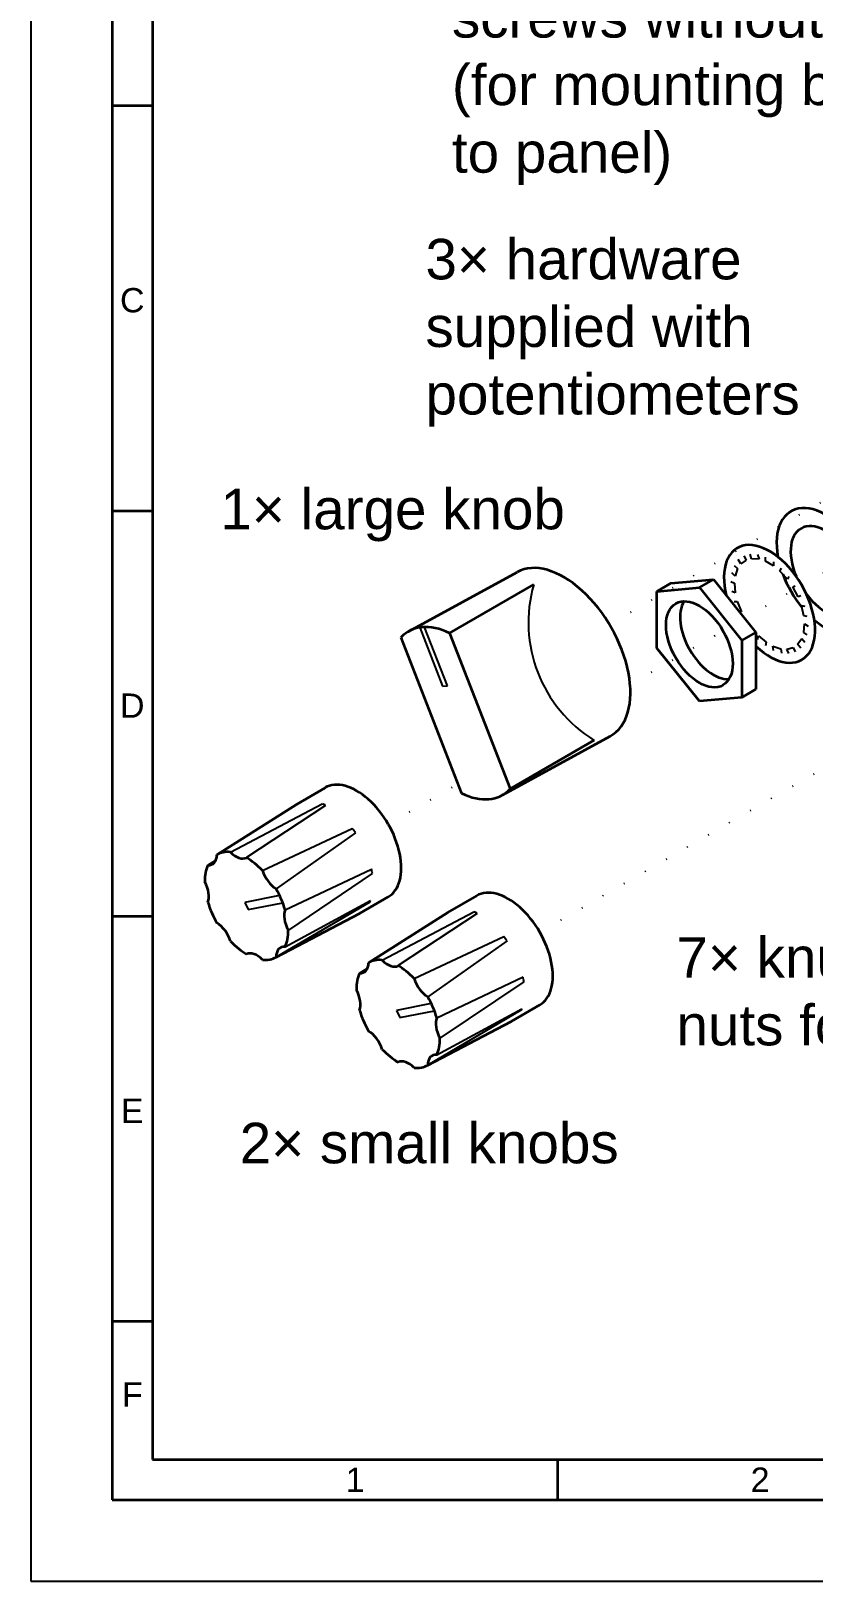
# Model space of a CAD drawing. Header units: millimetres. Extents: x 0 to 420, y 0 to 297.
# Drawn here: x 0 to 96.5, y 0 to 191.2 of the extents above; entities that cross this region are included whole.
import ezdxf

# ---------------------------------------------------------------- set-up
doc = ezdxf.new("R2010")
doc.units = ezdxf.units.MM
doc.linetypes.add('ACAD_ISO07W100', pattern=[3, 0.1, -2.9])
for name, color, linetype, lineweight, true_color in [('assembly lines', 14, 'ACAD_ISO07W100', 25, 0x800000), ('details', 7, 'Continuous', 25, 0x000000), ('frame', 5, 'Continuous', 35, 0x0000ff), ('notes', 94, 'Continuous', 25, 0x008000), ('outlines', 7, 'Continuous', 35, 0x000000), ('paper outline', 1, 'Continuous', 25, 0xff0000)]:
    doc.layers.add(name, color=color, linetype=linetype, lineweight=lineweight, true_color=true_color)
doc.styles.add('textstyle11', font='')
doc.styles.add('textstyle12', font='')
doc.styles.add('textstyle14', font='')
doc.styles.add('textstyle31', font='')
doc.styles.add('textstyle33', font='')
doc.styles.add('textstyle40', font='')
doc.styles.add('textstyle41', font='')
doc.styles.add('textstyle42', font='')
doc.styles.add('textstyle5', font='')
doc.styles.add('textstyle7', font='')
doc.styles.add('textstyle9', font='')
doc.styles.get('textstyle11').set_extended_font_data('Nimbus Sans L')
doc.styles.get('textstyle12').set_extended_font_data('Nimbus Sans L')
doc.styles.get('textstyle14').set_extended_font_data('Nimbus Sans L')
doc.styles.get('textstyle31').set_extended_font_data('Nimbus Sans L')
doc.styles.get('textstyle33').set_extended_font_data('Nimbus Sans L')
doc.styles.get('textstyle40').set_extended_font_data('Nimbus Sans L')
doc.styles.get('textstyle41').set_extended_font_data('Nimbus Sans L')
doc.styles.get('textstyle42').set_extended_font_data('Nimbus Sans L')
doc.styles.get('textstyle5').set_extended_font_data('Nimbus Sans L')
doc.styles.get('textstyle7').set_extended_font_data('Nimbus Sans L')
doc.styles.get('textstyle9').set_extended_font_data('Nimbus Sans L')

msp = doc.modelspace()

# ---------------------------------------------------------------- linework, layer by layer
at = {"layer": 'assembly lines'}
for p, q in [((71.39, 118.03), (110.3, 140.5)), ((95.14, 122.85), (101.15, 126.32)), ((88.07, 118.77), (94.2, 122.31)), ((73.95, 110.62), (85.41, 117.23)), ((62.8, 80.05), (105.29, 104.59)), ((44.09, 93.38), (52.68, 98.34))]:
    msp.add_line(p, q, dxfattribs=at)
at = {"layer": 'details'}
for p, q in [((87.97, 126.48), (88.29, 125.96)), ((88.95, 126.13), (88.78, 126.69)), ((89.68, 126.64), (89.86, 126.07)), ((90.66, 125.81), (90.66, 126.31)), ((86.91, 123.99), (86.5, 124.39)), ((86.81, 125.3), (87.22, 124.91)), ((87.22, 124.91), (86.91, 123.99)), ((87.63, 125.49), (87.3, 126.01)), ((88.29, 125.96), (87.63, 125.49)), ((89.86, 126.07), (88.95, 126.13)), ((91.65, 125.23), (90.66, 125.81)), ((91.65, 125.74), (91.65, 125.23)), ((92.45, 124.58), (92.63, 124.94)), ((93.36, 123.59), (92.45, 124.58)), ((86.39, 123.31), (86.83, 123.11)), ((86.83, 123.11), (86.93, 121.9)), ((93.54, 123.94), (93.36, 123.59)), ((94.02, 122.65), (94.34, 122.8)), ((94.69, 121.41), (94.02, 122.65)), ((86.93, 121.9), (86.5, 122.1)), ((86.81, 120.83), (87.18, 120.86)), ((87.18, 120.86), (87.68, 119.58)), ((95.01, 121.56), (94.69, 121.41)), ((87.68, 119.58), (87.44, 119.56)), ((95.4, 119.09), (95.09, 120.36)), ((95.09, 120.36), (95.51, 120.28)), ((95.82, 119.01), (95.4, 119.09)), ((47.99, 117.64), (50.8, 110.39)), ((51.4, 110.45), (48.59, 117.69)), ((95.38, 117.02), (95.49, 118.11)), ((95.82, 116.72), (95.38, 117.02)), ((95.49, 118.11), (95.92, 117.81)), ((89.68, 116.17), (89.78, 116.61)), ((89.78, 116.61), (90.75, 115.81)), ((90.75, 115.81), (90.66, 115.37)), ((91.65, 114.8), (91.56, 115.34)), ((91.56, 115.34), (92.54, 115.02)), ((92.54, 115.02), (92.63, 114.47)), ((93.28, 114.97), (94.09, 115.18)), ((93.54, 114.42), (93.28, 114.97)), ((94.09, 115.18), (94.34, 114.63)), ((94.63, 115.57), (95.13, 116.28)), ((95.01, 115.1), (94.63, 115.57)), ((95.13, 116.28), (95.51, 115.81)), ((50.8, 110.39), (51.4, 110.45)), ((24.63, 89.93), (35.96, 95.87)), ((36.36, 95.69), (26.6, 89.25)), ((28.58, 87.65), (39.65, 92.84)), ((40.04, 92.3), (30.25, 85.39)), ((21.84, 88.32), (22.81, 88.92)), ((31.37, 82.81), (42.02, 87.84)), ((42.13, 87.27), (31.77, 80.31)), ((30.69, 84.56), (26.41, 83.73)), ((26.41, 83.73), (26.8, 82.84)), ((26.8, 82.84), (31.08, 83.67)), ((41.82, 83.77), (30.25, 76.96)), ((31.37, 78.25), (41.89, 83.94)), ((43.34, 76.61), (54.68, 82.54)), ((55.07, 82.36), (45.32, 75.92)), ((47.29, 74.33), (58.37, 79.51)), ((58.76, 78.97), (48.97, 72.07)), ((40.55, 74.99), (41.53, 75.59)), ((50.09, 69.49), (60.73, 74.52)), ((60.84, 73.94), (50.48, 66.98)), ((49.41, 71.23), (45.12, 70.4)), ((45.12, 70.4), (45.51, 69.52)), ((45.51, 69.52), (49.79, 70.35)), ((60.53, 70.45), (48.97, 63.64)), ((50.09, 64.93), (60.6, 70.61))]:
    msp.add_line(p, q, dxfattribs=at)
msp.add_arc((78.48, 118.26), 17.08, 164.0477, 238.3644, dxfattribs=at)
for centre, start_param, end_param in [((36.74, 89.14), 5.566689, 5.639097), ((36.74, 89.14), 4.852729, 4.938941), ((36.74, 89.14), 4.124656, 4.207659), ((36.74, 89.14), 3.534142, 3.569239), ((55.45, 75.81), 5.566689, 5.639097), ((55.45, 75.81), 4.852729, 4.938941), ((55.45, 75.81), 4.124656, 4.207659), ((55.45, 75.81), 3.534142, 3.569239)]:
    msp.add_ellipse(centre, major_axis=(-3.89, 6.74), ratio=0.57735, start_param=start_param, end_param=end_param, dxfattribs=at)
at = {"layer": 'frame'}
for p, q in [((10, 287), (10, 10)), ((15, 282), (15, 15)), ((15, 182), (10, 182)), ((15, 132), (10, 132)), ((15, 82), (10, 82)), ((15, 32), (10, 32)), ((15, 15), (405, 15)), ((65, 15), (65, 10)), ((10, 10), (410, 10))]:
    msp.add_line(p, q, dxfattribs=at)
at = {"layer": 'outlines'}
for p, q in [((46.58, 117.15), (60.03, 124.48)), ((51.67, 116.96), (62.06, 122.96)), ((77.25, 122.09), (78.98, 123.09)), ((77.25, 122.09), (82.5, 122.56)), ((78.98, 123.09), (84.23, 123.56)), ((82.5, 122.56), (84.23, 123.56)), ((82.5, 122.56), (87.75, 116.02)), ((84.23, 123.56), (89.48, 117.02)), ((77.25, 115.09), (77.25, 122.09)), ((51.67, 116.96), (59.13, 97.72)), ((87.75, 116.02), (89.48, 117.02)), ((89.48, 117.02), (89.48, 110.02)), ((45.67, 116.42), (53.15, 97.14)), ((82.5, 108.56), (77.25, 115.09)), ((87.75, 116.02), (87.75, 109.02)), ((87.75, 109.02), (82.5, 108.56)), ((87.75, 109.02), (89.48, 110.02)), ((58.22, 96.99), (71.5, 104.23)), ((59.13, 97.72), (69.5, 103.74)), ((32.76, 95.82), (36.31, 97.87)), ((22.95, 89.61), (32.76, 95.82)), ((40.53, 82.35), (44.09, 84.4)), ((51.47, 82.49), (55.02, 84.54)), ((30.25, 76.96), (40.53, 82.35)), ((41.67, 76.28), (51.47, 82.49)), ((59.25, 69.02), (62.8, 71.07)), ((48.97, 63.64), (59.25, 69.02))]:
    msp.add_line(p, q, dxfattribs=at)
for centre, major_axis, start_param, end_param in [((98.09, 124.56), (-4.29, 7.42), 2.124205, 1.017388), ((98.09, 124.56), (-3.06, 5.3), 1.776581, 1.365012), ((91.16, 120.56), (-3.98, 6.89), 2.053465, 1.107776), ((65.76, 114.36), (-5.82, 10.08), 3.127477, 6.269157), ((98.09, 124.56), (-4.29, 7.42), 1.292724, 1.851248), ((84.23, 116.56), (-2.91, 5.04), 0.302313, 2.83928), ((52.4, 107.07), (-5.82, 10.08), 5.58678, 0.172806), ((40.2, 91.14), (-3.89, 6.74), 3.141286, 0.000306), ((52.4, 107.07), (-5.82, 10.08), 2.445188, 3.314399), ((26.6, 83.29), (-3.65, 6.32), 5.890486, 6.283185), ((25.3, 91.58), (-1.34, 2.32), 1.99075, 3.114339), ((26.6, 83.29), (-3.65, 6.32), 0.392699, 0.785398), ((21.06, 90.76), (-1.34, 2.32), 2.776148, 3.899737), ((26.6, 83.29), (-3.65, 6.32), 5.105088, 5.497787), ((20.07, 85.56), (-1.34, 2.32), 3.561546, 4.685135), ((30.31, 87.55), (-1.34, 2.32), 1.205351, 2.32894), ((26.6, 83.29), (-3.65, 6.32), 4.31969, 4.712389), ((58.91, 77.81), (-3.89, 6.74), 3.141286, 0.000306), ((26.6, 83.29), (-3.65, 6.32), 1.178097, 1.570796), ((33.14, 81.01), (-1.34, 2.32), 0.419953, 1.543542), ((22.9, 79.03), (-1.34, 2.32), 4.346944, 5.470533), ((26.6, 83.29), (-3.65, 6.32), 1.963495, 2.356194), ((26.6, 83.29), (-3.65, 6.32), 3.534292, 3.926991), ((27.9, 74.99), (-1.34, 2.32), 5.132342, 6.255931), ((26.6, 83.29), (-3.65, 6.32), 2.748894, 3.141593), ((32.14, 75.81), (-1.34, 2.32), 5.91774, 0.758144), ((45.32, 69.96), (-3.65, 6.32), 5.890486, 6.283185), ((44.02, 78.25), (-1.34, 2.32), 1.99075, 3.114339), ((45.32, 69.96), (-3.65, 6.32), 0.392699, 0.785398), ((39.78, 77.43), (-1.34, 2.32), 2.776148, 3.899737), ((45.32, 69.96), (-3.65, 6.32), 5.105088, 5.497787), ((38.78, 72.23), (-1.34, 2.32), 3.561546, 4.685135), ((49.02, 74.22), (-1.34, 2.32), 1.205351, 2.32894), ((45.32, 69.96), (-3.65, 6.32), 4.31969, 4.712389), ((45.32, 69.96), (-3.65, 6.32), 1.178097, 1.570796), ((51.85, 67.69), (-1.34, 2.32), 0.419953, 1.543542), ((41.62, 65.7), (-1.34, 2.32), 4.346944, 5.470533), ((45.32, 69.96), (-3.65, 6.32), 3.534292, 3.926991), ((45.32, 69.96), (-3.65, 6.32), 1.963495, 2.356194), ((46.62, 61.66), (-1.34, 2.32), 5.132342, 6.255931), ((45.32, 69.96), (-3.65, 6.32), 2.748894, 3.141593), ((50.86, 62.49), (-1.34, 2.32), 5.91774, 0.758144)]:
    msp.add_ellipse(centre, major_axis=major_axis, ratio=0.57735, start_param=start_param, end_param=end_param, dxfattribs=at)
msp.add_ellipse((82.5, 115.56), major_axis=(-2.91, 5.04), ratio=0.57735, dxfattribs=at)
at = {"layer": 'paper outline'}
for p, q in [((0, 297), (0, 0)), ((0, 0), (420, 0))]:
    msp.add_line(p, q, dxfattribs=at)

# ---------------------------------------------------------------- texts
at = {"layer": 'frame', "char_height": 3, "attachment_point": 5}
for s, insert, style in [('C', (12.5, 158), 'textstyle5'), ('D', (12.5, 108), 'textstyle7'), ('E', (12.5, 58), 'textstyle9'), ('F', (12.5, 23), 'textstyle11'), ('1', (40, 12.5), 'textstyle12'), ('2', (90, 12.5), 'textstyle14')]:
    msp.add_mtext(s, dxfattribs=dict(at, insert=insert, style=style))
at = {"layer": 'notes', "char_height": 5, "attachment_point": 4}
for s, insert, style in [('2× M3×6 machine\\Pscrews without washers\\P(for mounting boards\\Pto panel)', (51.96, 188), 'textstyle33'), ('3× hardware\\Psupplied with\\Ppotentiometers', (48.69, 154), 'textstyle42'), ('1× large knob', (23.38, 131.5), 'textstyle40'), ('7× knurled\\Pnuts for jacks', (79.67, 72), 'textstyle31'), ('2× small knobs', (25.76, 54), 'textstyle41')]:
    msp.add_mtext(s, dxfattribs=dict(at, insert=insert, style=style))

doc.saveas('drawing.dxf')
